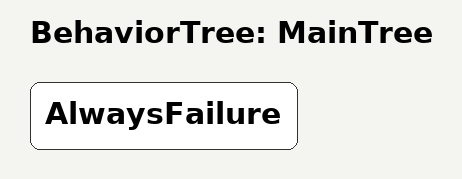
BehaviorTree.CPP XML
<!-- Only the supervised single-goal action is supported by this app. -->
<root main_tree_to_execute="MainTree">
  <BehaviorTree ID="MainTree">
    <AlwaysFailure/>
  </BehaviorTree>
</root>
